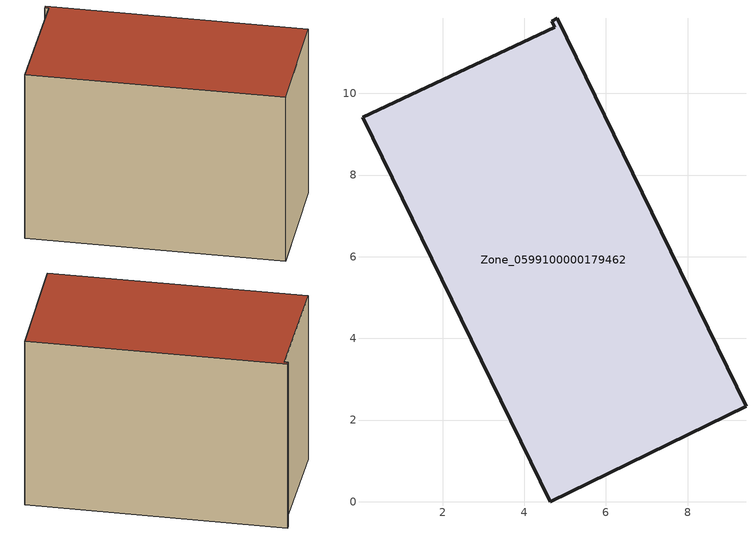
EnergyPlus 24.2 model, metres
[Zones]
Zone_0599100000179462
 floor ground (C_G): 0.04,9.42 4.75,11.62 4.67,11.77 4.81,11.84 9.43,2.34 4.63,0 z0
 wall outside (C_F): 9.43,2.34 4.81,11.84 4.67,11.77 4.75,11.62 0.04,9.42 4.63,0 9.43,2.34 z0:7.55
 roof outside (C_R): 4.75,11.62 0.04,9.42 4.63,0 9.43,2.34 4.81,11.84 4.67,11.77 z7.55
[BUILDING]
Pand.0599100000179462: North Axis=0; Terrain=City; Loads Convergence Tolerance Value=0.04; Temperature Convergence Tolerance Value=0.4; Solar Distribution=FullExterior; Maximum Number of Warmup Days=25; Minimum Number of Warmup Days=1
[Site:Location]
Rotterdam.The.Hague.AP_ZH_NLD Design_Conditions: Latitude=51.96; Longitude=4.45; Time Zone=1; Elevation=-4.5
[SITE:GROUNDTEMPERATURE:BUILDINGSURFACE]
18, 18, 18, 18, 18, 18, 18, 18, 18, 18, 18, 18
[MATERIAL] Thermal Absorptance=0.9; Solar Absorptance=0.7; Visible Absorptance=0.7
Name | Roughness | Thickness | Conductivity | Density | Specific Heat
G.TI.1975-1991 | MediumSmooth | 0.15 | 0.288461 | 540 | 1210
F.TI.1975-1991 | Rough | 0.3 | 0.230769 | 1920 | 840
R.TI.1975-1991 | MediumRough | 0.2 | 0.153846 | 1500 | 1000
[CONSTRUCTION]
C_G: G.TI.1975-1991
C_F: F.TI.1975-1991
C_R: R.TI.1975-1991
[ZONE]
Zone_0599100000179462: Type=1; Multiplier=1; Ceiling Height=Autocalculate; Volume=Autocalculate; Floor Area=autocalculate; Part of Total Floor Area=Yes
[ZONEINFILTRATION:DESIGNFLOWRATE]
Infil_Zone_0599100000179462: Zone or ZoneList or Space or SpaceList=Zone_0599100000179462; Schedule=AlwaysOn; Design Flow Rate Calculation Method=Flow/Area; Flow Rate per Floor Area=0.003; Constant Term Coefficient=1; Temperature Term Coefficient=0; Velocity Term Coefficient=0; Velocity Squared Term Coefficient=0
[HVACTEMPLATE:ZONE:IDEALLOADSAIRSYSTEM]
Zone_0599100000179462: Maximum Heating Supply Air Temperature=50; Minimum Cooling Supply Air Temperature=13; Maximum Heating Supply Air Humidity Ratio=0.0156; Minimum Cooling Supply Air Humidity Ratio=0.0077; Heating Limit=NoLimit; Cooling Limit=NoLimit; Dehumidification Control Type=ConstantSensibleHeatRatio; Cooling Sensible Heat Ratio=0.7; Dehumidification Setpoint=60; Humidification Control Type=None; Humidification Setpoint=30; Outdoor Air Method=None; Outdoor Air Flow Rate per Person=0.00944; Outdoor Air Flow Rate per Zone Floor Area=0; Outdoor Air Flow Rate per Zone=0; Demand Controlled Ventilation Type=None; Outdoor Air Economizer Type=NoEconomizer; Heat Recovery Type=None; Sensible Heat Recovery Effectiveness=0.7; Latent Heat Recovery Effectiveness=0.65
[ZONECONTROL:THERMOSTAT]
ThermostatControl_Zone_0599100000179462: Zone or ZoneList=Zone_0599100000179462; Control Type Schedule=DualSetpointControlType; Control 1=Thermostat_Zone_0599100000179462; Temperature Difference Between Cutout And Setpoint=0
[THERMOSTATSETPOINT:DUALSETPOINT]
Thermostat_Zone_0599100000179462: Heating Setpoint Temperature Schedule=HeatingSetpoint_Zone_0599100000179462; Cooling Setpoint Temperature Schedule=CoolingSetpoint_Zone_0599100000179462
[SCHEDULE:COMPACT]
HeatingSetpoint_Zone_0599100000179462: Through: 12/31, For: AllDays, Until: 24:00, 21
CoolingSetpoint_Zone_0599100000179462: Through: 12/31, For: AllDays, Until: 24:00, 24
DualSetpointControlType: Through: 12/31, For: AllDays, Until: 24:00, 4
AlwaysOn: Through: 12/31, For: AllDays, Until: 24:00, 1
